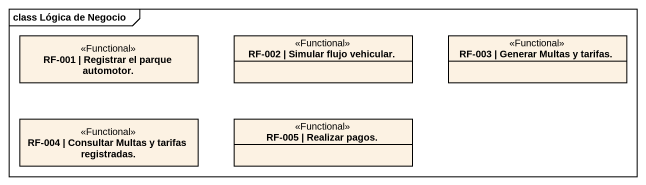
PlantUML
@startuml
mainframe class Lógica de Negocio
hide circle
hide empty members
class "RF-001 | Registrar el parque automotor." as RF_001_Registrar_el_parque <<Functional>>
class "RF-002 | Simular flujo vehicular." as RF_002_Simular_flujo <<Functional>>
class "RF-003 | Generar Multas y tarifas." as RF_003_Generar_Multas_y <<Functional>>
class "RF-004 | Consultar Multas y tarifas registradas." as RF_004_Consultar_Multas_y <<Functional>>
class "RF-005 | Realizar pagos." as RF_005_Realizar_pagos <<Functional>>
@enduml
